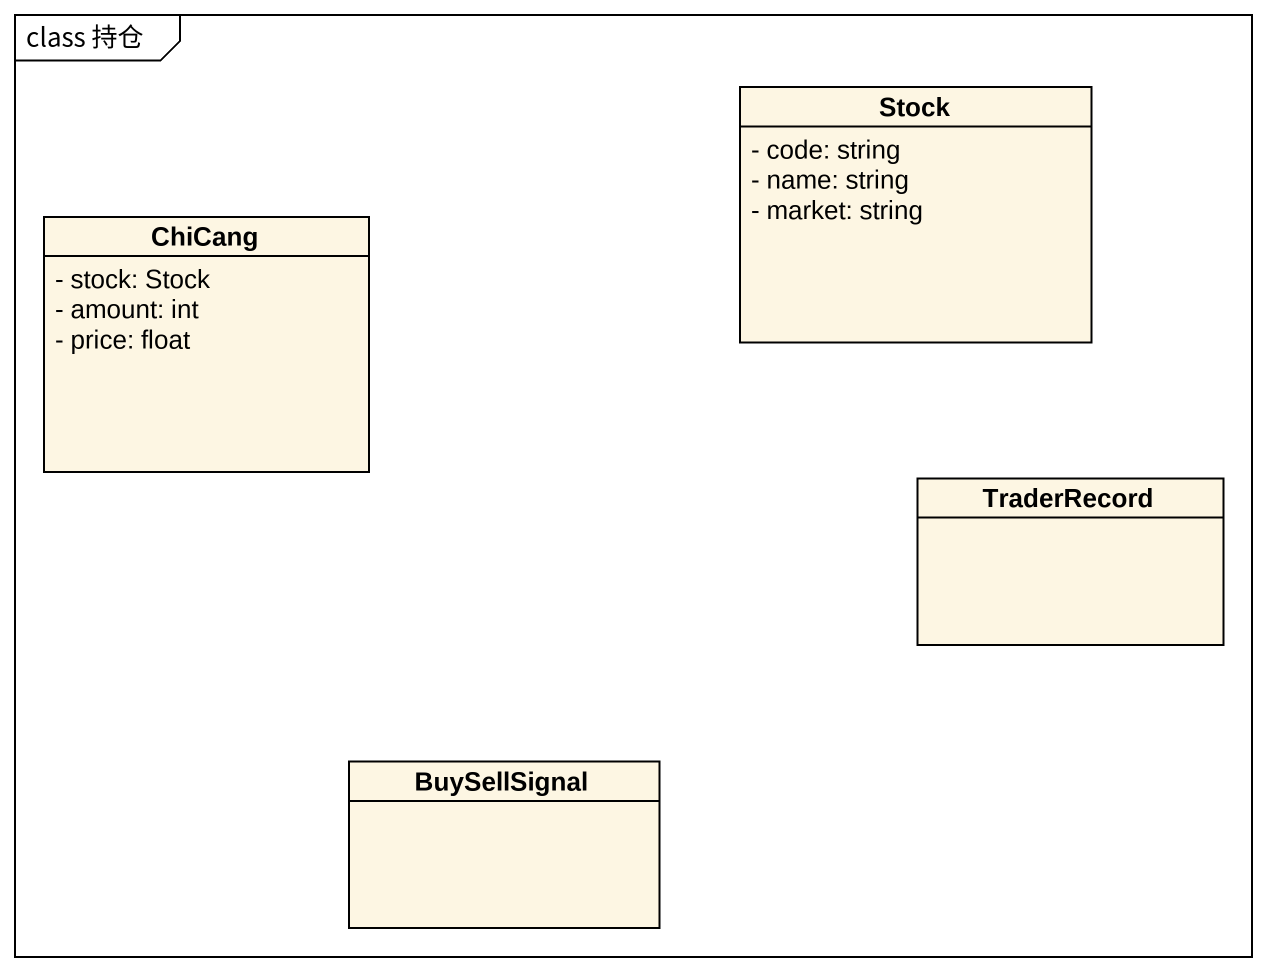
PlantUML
@startuml
mainframe class 持仓
hide circle
hide empty members
skinparam classAttributeIconSize 0
class Stock {
  - code: string
  - name: string
  - market: string
}
class ChiCang {
  - stock: Stock
  - amount: int
  - price: float
}
class TraderRecord
class BuySellSignal
@enduml
